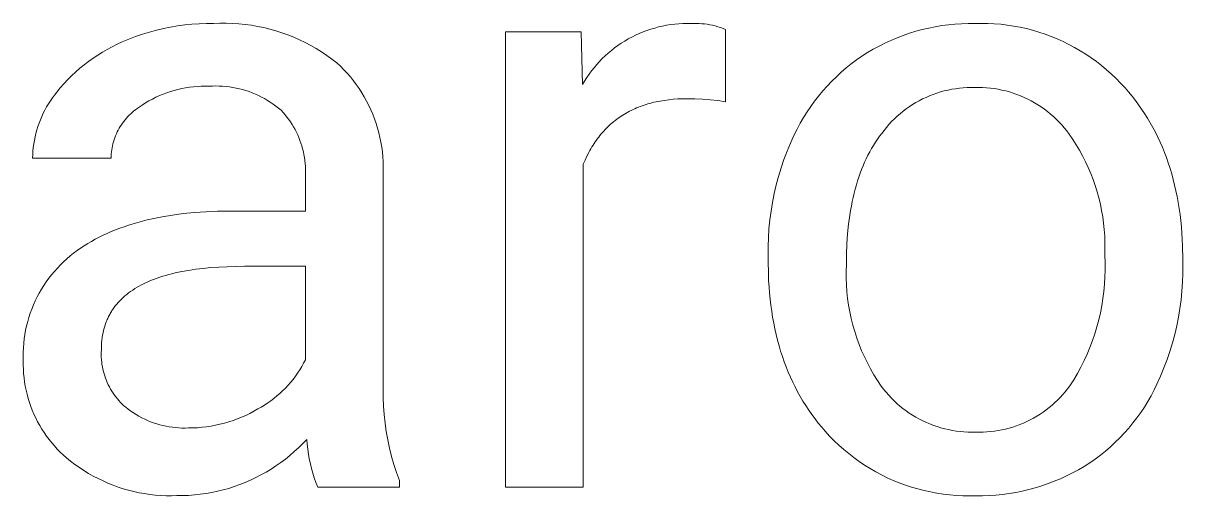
# Model space of a CAD drawing. Header units: millimetres. Extents: x 3269 to 7089, y 1744 to 4413.
# Drawn here: x 6312.5 to 6380.9, y 2106.2 to 2134.1 of the extents above; entities that cross this region are included whole.
import ezdxf

# ---------------------------------------------------------------- set-up
doc = ezdxf.new("R2010")
doc.units = ezdxf.units.MM
doc.header["$MEASUREMENT"] = 0
doc.layers.add('Domyślny', color=7, linetype='Continuous', true_color=0x000000)

msp = doc.modelspace()

# ---------------------------------------------------------------- linework, layer by layer
at = {"layer": 'Domyślny', "color": 18, "lineweight": 15, "true_color": 0x000000}
for p, q in [((6321.159, 2133.877), (6321.58, 2133.948)), ((6321.58, 2133.948), (6322.003, 2134.006)), ((6322.003, 2134.006), (6322.427, 2134.049)), ((6322.427, 2134.049), (6322.852, 2134.078)), ((6322.852, 2134.078), (6323.279, 2134.093)), ((6323.279, 2134.093), (6323.705, 2134.095)), ((6323.705, 2134.095), (6324.077, 2134.109)), ((6324.077, 2134.109), (6324.449, 2134.11)), ((6324.449, 2134.11), (6324.821, 2134.099)), ((6324.821, 2134.099), (6325.192, 2134.075)), ((6325.192, 2134.075), (6325.562, 2134.037)), ((6325.562, 2134.037), (6325.931, 2133.987)), ((6325.931, 2133.987), (6326.297, 2133.924)), ((6349.969, 2133.887), (6350.205, 2133.941)), ((6350.205, 2133.941), (6350.442, 2133.987)), ((6350.442, 2133.987), (6350.68, 2134.024)), ((6350.68, 2134.024), (6350.92, 2134.054)), ((6350.92, 2134.054), (6351.16, 2134.075)), ((6351.16, 2134.075), (6351.401, 2134.089)), ((6351.401, 2134.089), (6351.642, 2134.094)), ((6351.642, 2134.094), (6351.884, 2134.091)), ((6351.884, 2134.091), (6352.044, 2134.096)), ((6352.044, 2134.096), (6352.204, 2134.096)), ((6352.204, 2134.096), (6352.364, 2134.091)), ((6352.364, 2134.091), (6352.523, 2134.08)), ((6352.523, 2134.08), (6352.682, 2134.064)), ((6352.682, 2134.064), (6352.841, 2134.043)), ((6352.841, 2134.043), (6352.999, 2134.016)), ((6352.999, 2134.016), (6353.156, 2133.984)), ((6353.156, 2133.984), (6353.311, 2133.947)), ((6353.311, 2133.947), (6353.466, 2133.905)), ((6366.294, 2133.901), (6366.68, 2133.965)), ((6366.68, 2133.965), (6367.068, 2134.016)), ((6367.068, 2134.016), (6367.457, 2134.055)), ((6367.457, 2134.055), (6367.848, 2134.08)), ((6367.848, 2134.08), (6368.239, 2134.093)), ((6368.239, 2134.093), (6368.63, 2134.092)), ((6368.63, 2134.092), (6369.013, 2134.099)), ((6369.013, 2134.099), (6369.397, 2134.094)), ((6369.397, 2134.094), (6369.78, 2134.075)), ((6369.78, 2134.075), (6370.162, 2134.043)), ((6370.162, 2134.043), (6370.542, 2133.999)), ((6370.542, 2133.999), (6370.922, 2133.941)), ((6370.922, 2133.941), (6371.298, 2133.871)), ((6318.705, 2133.166), (6319.104, 2133.318)), ((6319.104, 2133.318), (6319.507, 2133.457)), ((6319.507, 2133.457), (6319.915, 2133.582)), ((6319.915, 2133.582), (6320.326, 2133.694)), ((6320.326, 2133.694), (6320.741, 2133.793)), ((6320.741, 2133.793), (6321.159, 2133.877)), ((6326.297, 2133.924), (6326.662, 2133.848)), ((6326.662, 2133.848), (6327.023, 2133.76)), ((6327.023, 2133.76), (6327.381, 2133.659)), ((6327.381, 2133.659), (6327.735, 2133.545)), ((6327.735, 2133.545), (6328.085, 2133.42)), ((6328.085, 2133.42), (6328.431, 2133.282)), ((6328.431, 2133.282), (6328.772, 2133.132)), ((6340.931, 2106.716), (6340.931, 2133.595)), ((6340.931, 2133.595), (6345.396, 2133.595)), ((6345.396, 2133.595), (6345.472, 2130.491)), ((6348.179, 2133.18), (6348.391, 2133.295)), ((6348.391, 2133.295), (6348.607, 2133.402)), ((6348.607, 2133.402), (6348.827, 2133.502)), ((6348.827, 2133.502), (6349.05, 2133.594)), ((6349.05, 2133.594), (6349.276, 2133.679)), ((6349.276, 2133.679), (6349.505, 2133.756)), ((6349.505, 2133.756), (6349.736, 2133.826)), ((6349.736, 2133.826), (6349.969, 2133.887)), ((6353.466, 2133.905), (6353.618, 2133.858)), ((6353.618, 2133.858), (6353.77, 2133.805)), ((6353.77, 2133.805), (6353.919, 2133.747)), ((6353.919, 2133.747), (6353.919, 2129.473)), ((6364.043, 2133.25), (6364.408, 2133.389)), ((6364.408, 2133.389), (6364.778, 2133.517)), ((6364.778, 2133.517), (6365.152, 2133.631)), ((6365.152, 2133.631), (6365.53, 2133.734)), ((6365.53, 2133.734), (6365.911, 2133.824)), ((6365.911, 2133.824), (6366.294, 2133.901)), ((6371.298, 2133.871), (6371.673, 2133.788)), ((6371.673, 2133.788), (6372.044, 2133.692)), ((6372.044, 2133.692), (6372.412, 2133.584)), ((6372.412, 2133.584), (6372.775, 2133.463)), ((6372.775, 2133.463), (6373.135, 2133.33)), ((6373.135, 2133.33), (6373.49, 2133.185)), ((6317.144, 2132.403), (6317.429, 2132.567)), ((6317.429, 2132.567), (6317.718, 2132.721)), ((6317.718, 2132.721), (6318.013, 2132.866)), ((6318.013, 2132.866), (6318.312, 2133.001)), ((6318.312, 2133.001), (6318.705, 2133.166)), ((6328.772, 2133.132), (6329.107, 2132.971)), ((6329.107, 2132.971), (6329.436, 2132.798)), ((6329.436, 2132.798), (6329.759, 2132.613)), ((6329.759, 2132.613), (6330.075, 2132.418)), ((6347.181, 2132.503), (6347.371, 2132.652)), ((6347.371, 2132.652), (6347.566, 2132.794)), ((6347.566, 2132.794), (6347.766, 2132.929)), ((6347.766, 2132.929), (6347.97, 2133.058)), ((6347.97, 2133.058), (6348.179, 2133.18)), ((6362.295, 2132.375), (6362.633, 2132.573)), ((6362.633, 2132.573), (6362.977, 2132.76)), ((6362.977, 2132.76), (6363.326, 2132.935)), ((6363.326, 2132.935), (6363.682, 2133.098)), ((6363.682, 2133.098), (6364.043, 2133.25)), ((6373.49, 2133.185), (6373.84, 2133.028)), ((6373.84, 2133.028), (6374.184, 2132.859)), ((6374.184, 2132.859), (6374.522, 2132.678)), ((6374.522, 2132.678), (6374.854, 2132.487)), ((6316.326, 2131.857), (6316.592, 2132.048)), ((6316.592, 2132.048), (6316.865, 2132.23)), ((6316.865, 2132.23), (6317.144, 2132.403)), ((6330.075, 2132.418), (6330.385, 2132.211)), ((6330.385, 2132.211), (6330.687, 2131.994)), ((6330.687, 2131.994), (6330.981, 2131.767)), ((6346.474, 2131.847), (6346.643, 2132.02)), ((6346.643, 2132.02), (6346.817, 2132.187)), ((6346.817, 2132.187), (6346.996, 2132.348)), ((6346.996, 2132.348), (6347.181, 2132.503)), ((6361.341, 2131.709), (6361.652, 2131.942)), ((6361.652, 2131.942), (6361.97, 2132.164)), ((6361.97, 2132.164), (6362.295, 2132.375)), ((6374.854, 2132.487), (6375.179, 2132.284)), ((6375.179, 2132.284), (6375.497, 2132.07)), ((6375.497, 2132.07), (6375.808, 2131.845)), ((6315.325, 2131.009), (6315.565, 2131.233)), ((6315.565, 2131.233), (6315.812, 2131.449)), ((6315.812, 2131.449), (6316.065, 2131.657)), ((6316.065, 2131.657), (6316.326, 2131.857)), ((6330.981, 2131.767), (6331.19, 2131.57)), ((6331.19, 2131.57), (6331.392, 2131.366)), ((6331.392, 2131.366), (6331.587, 2131.155)), ((6345.862, 2131.101), (6346.006, 2131.295)), ((6346.006, 2131.295), (6346.156, 2131.484)), ((6346.156, 2131.484), (6346.312, 2131.668)), ((6346.312, 2131.668), (6346.474, 2131.847)), ((6360.459, 2130.951), (6360.745, 2131.214)), ((6360.745, 2131.214), (6361.039, 2131.466)), ((6361.039, 2131.466), (6361.341, 2131.709)), ((6375.808, 2131.845), (6376.111, 2131.61)), ((6376.111, 2131.61), (6376.406, 2131.365)), ((6376.406, 2131.365), (6376.692, 2131.11)), ((6314.653, 2130.29), (6314.869, 2130.537)), ((6314.869, 2130.537), (6315.093, 2130.777)), ((6315.093, 2130.777), (6315.325, 2131.009)), ((6331.587, 2131.155), (6331.774, 2130.938)), ((6331.774, 2130.938), (6331.954, 2130.714)), ((6331.954, 2130.714), (6332.126, 2130.484)), ((6345.472, 2130.491), (6345.596, 2130.698)), ((6345.596, 2130.698), (6345.726, 2130.902)), ((6345.726, 2130.902), (6345.862, 2131.101)), ((6359.915, 2130.399), (6360.182, 2130.679)), ((6360.182, 2130.679), (6360.459, 2130.951)), ((6376.692, 2131.11), (6376.969, 2130.845)), ((6376.969, 2130.845), (6377.237, 2130.571)), ((6377.237, 2130.571), (6377.496, 2130.289)), ((6314.189, 2129.701), (6314.314, 2129.871)), ((6314.314, 2129.871), (6314.445, 2130.037)), ((6314.445, 2130.037), (6314.653, 2130.29)), ((6320.508, 2129.834), (6320.297, 2129.737)), ((6320.721, 2129.923), (6320.508, 2129.834)), ((6320.937, 2130.005), (6320.721, 2129.923)), ((6321.157, 2130.08), (6320.937, 2130.005)), ((6321.378, 2130.147), (6321.157, 2130.08)), ((6321.602, 2130.206), (6321.378, 2130.147)), ((6321.828, 2130.257), (6321.602, 2130.206)), ((6322.055, 2130.3), (6321.828, 2130.257)), ((6322.284, 2130.336), (6322.055, 2130.3)), ((6322.513, 2130.363), (6322.284, 2130.336)), ((6322.744, 2130.383), (6322.513, 2130.363)), ((6322.975, 2130.394), (6322.744, 2130.383)), ((6323.207, 2130.398), (6322.975, 2130.394)), ((6323.438, 2130.393), (6323.207, 2130.398)), ((6323.638, 2130.403), (6323.438, 2130.393)), ((6323.838, 2130.406), (6323.638, 2130.403)), ((6324.037, 2130.403), (6323.838, 2130.406)), ((6324.237, 2130.393), (6324.037, 2130.403)), ((6324.436, 2130.376), (6324.237, 2130.393)), ((6324.635, 2130.352), (6324.436, 2130.376)), ((6324.832, 2130.322), (6324.635, 2130.352)), ((6325.029, 2130.284), (6324.832, 2130.322)), ((6325.224, 2130.24), (6325.029, 2130.284)), ((6325.417, 2130.19), (6325.224, 2130.24)), ((6325.609, 2130.133), (6325.417, 2130.19)), ((6325.798, 2130.069), (6325.609, 2130.133)), ((6325.985, 2129.999), (6325.798, 2130.069)), ((6326.17, 2129.923), (6325.985, 2129.999)), ((6326.352, 2129.84), (6326.17, 2129.923)), ((6326.531, 2129.752), (6326.352, 2129.84)), ((6332.126, 2130.484), (6332.29, 2130.249)), ((6332.29, 2130.249), (6332.446, 2130.008)), ((6332.446, 2130.008), (6332.594, 2129.762)), ((6359.409, 2129.811), (6359.657, 2130.109)), ((6359.657, 2130.109), (6359.915, 2130.399)), ((6366.175, 2129.906), (6365.963, 2129.824)), ((6366.39, 2129.982), (6366.175, 2129.906)), ((6366.607, 2130.049), (6366.39, 2129.982)), ((6366.827, 2130.11), (6366.607, 2130.049)), ((6367.048, 2130.162), (6366.827, 2130.11)), ((6367.271, 2130.207), (6367.048, 2130.162)), ((6367.496, 2130.245), (6367.271, 2130.207)), ((6367.721, 2130.274), (6367.496, 2130.245)), ((6367.948, 2130.296), (6367.721, 2130.274)), ((6368.175, 2130.31), (6367.948, 2130.296)), ((6368.403, 2130.316), (6368.175, 2130.31)), ((6368.63, 2130.314), (6368.403, 2130.316)), ((6368.861, 2130.317), (6368.63, 2130.314)), ((6369.091, 2130.311), (6368.861, 2130.317)), ((6369.321, 2130.298), (6369.091, 2130.311)), ((6369.551, 2130.277), (6369.321, 2130.298)), ((6369.779, 2130.247), (6369.551, 2130.277)), ((6370.007, 2130.21), (6369.779, 2130.247)), ((6370.233, 2130.165), (6370.007, 2130.21)), ((6370.457, 2130.112), (6370.233, 2130.165)), ((6370.679, 2130.051), (6370.457, 2130.112)), ((6370.899, 2129.982), (6370.679, 2130.051)), ((6371.117, 2129.906), (6370.899, 2129.982)), ((6371.332, 2129.822), (6371.117, 2129.906)), ((6377.496, 2130.289), (6377.705, 2130.049)), ((6377.705, 2130.049), (6377.908, 2129.804)), ((6313.748, 2128.982), (6313.849, 2129.167)), ((6313.849, 2129.167), (6313.956, 2129.348)), ((6313.956, 2129.348), (6314.07, 2129.527)), ((6314.07, 2129.527), (6314.189, 2129.701)), ((6319.304, 2129.146), (6319.202, 2129.077)), ((6319.494, 2129.278), (6319.304, 2129.146)), ((6319.689, 2129.403), (6319.494, 2129.278)), ((6319.888, 2129.521), (6319.689, 2129.403)), ((6320.091, 2129.633), (6319.888, 2129.521)), ((6320.297, 2129.737), (6320.091, 2129.633)), ((6326.707, 2129.657), (6326.531, 2129.752)), ((6326.88, 2129.556), (6326.707, 2129.657)), ((6327.049, 2129.45), (6326.88, 2129.556)), ((6327.215, 2129.338), (6327.049, 2129.45)), ((6327.376, 2129.22), (6327.215, 2129.338)), ((6327.534, 2129.097), (6327.376, 2129.22)), ((6332.594, 2129.762), (6332.733, 2129.511)), ((6332.733, 2129.511), (6332.864, 2129.256)), ((6332.864, 2129.256), (6332.985, 2128.996)), ((6348.78, 2129.153), (6348.672, 2129.109)), ((6348.889, 2129.196), (6348.78, 2129.153)), ((6349, 2129.236), (6348.889, 2129.196)), ((6349.112, 2129.275), (6349, 2129.236)), ((6349.226, 2129.312), (6349.112, 2129.275)), ((6349.341, 2129.346), (6349.226, 2129.312)), ((6349.457, 2129.379), (6349.341, 2129.346)), ((6349.575, 2129.41), (6349.457, 2129.379)), ((6349.694, 2129.44), (6349.575, 2129.41)), ((6349.815, 2129.467), (6349.694, 2129.44)), ((6350.061, 2129.516), (6349.815, 2129.467)), ((6350.312, 2129.557), (6350.061, 2129.516)), ((6350.569, 2129.591), (6350.312, 2129.557)), ((6350.832, 2129.617), (6350.569, 2129.591)), ((6351.101, 2129.636), (6350.832, 2129.617)), ((6351.375, 2129.648), (6351.101, 2129.636)), ((6351.655, 2129.651), (6351.375, 2129.648)), ((6352.109, 2129.645), (6351.655, 2129.651)), ((6352.564, 2129.624), (6352.109, 2129.645)), ((6353.017, 2129.589), (6352.564, 2129.624)), ((6353.469, 2129.538), (6353.017, 2129.589)), ((6353.919, 2129.473), (6353.469, 2129.538)), ((6358.727, 2128.869), (6358.944, 2129.19)), ((6358.944, 2129.19), (6359.171, 2129.504)), ((6359.171, 2129.504), (6359.409, 2129.811)), ((6364.762, 2129.179), (6364.576, 2129.048)), ((6364.953, 2129.304), (6364.762, 2129.179)), ((6365.148, 2129.421), (6364.953, 2129.304)), ((6365.346, 2129.532), (6365.148, 2129.421)), ((6365.549, 2129.637), (6365.346, 2129.532)), ((6365.754, 2129.734), (6365.549, 2129.637)), ((6365.963, 2129.824), (6365.754, 2129.734)), ((6371.543, 2129.731), (6371.332, 2129.822)), ((6371.752, 2129.633), (6371.543, 2129.731)), ((6371.957, 2129.527), (6371.752, 2129.633)), ((6372.158, 2129.414), (6371.957, 2129.527)), ((6372.355, 2129.294), (6372.158, 2129.414)), ((6372.547, 2129.168), (6372.355, 2129.294)), ((6372.735, 2129.035), (6372.547, 2129.168)), ((6377.908, 2129.804), (6378.104, 2129.554)), ((6378.104, 2129.554), (6378.293, 2129.3)), ((6378.293, 2129.3), (6378.476, 2129.041)), ((6313.481, 2128.407), (6313.564, 2128.602)), ((6313.564, 2128.602), (6313.652, 2128.793)), ((6313.652, 2128.793), (6313.748, 2128.982)), ((6318.561, 2128.505), (6318.481, 2128.411)), ((6318.644, 2128.596), (6318.561, 2128.505)), ((6318.73, 2128.684), (6318.644, 2128.596)), ((6318.819, 2128.769), (6318.73, 2128.684)), ((6318.911, 2128.851), (6318.819, 2128.769)), ((6319.005, 2128.93), (6318.911, 2128.851)), ((6319.102, 2129.005), (6319.005, 2128.93)), ((6319.202, 2129.077), (6319.102, 2129.005)), ((6327.687, 2128.968), (6327.534, 2129.097)), ((6327.806, 2128.839), (6327.687, 2128.968)), ((6327.921, 2128.706), (6327.806, 2128.839)), ((6328.031, 2128.57), (6327.921, 2128.706)), ((6328.137, 2128.429), (6328.031, 2128.57)), ((6332.985, 2128.996), (6333.098, 2128.732)), ((6333.098, 2128.732), (6333.202, 2128.464)), ((6333.202, 2128.464), (6333.296, 2128.193)), ((6347.578, 2128.499), (6347.487, 2128.432)), ((6347.67, 2128.563), (6347.578, 2128.499)), ((6347.764, 2128.627), (6347.67, 2128.563)), ((6347.859, 2128.688), (6347.764, 2128.627)), ((6347.956, 2128.747), (6347.859, 2128.688)), ((6348.054, 2128.804), (6347.956, 2128.747)), ((6348.153, 2128.86), (6348.054, 2128.804)), ((6348.254, 2128.914), (6348.153, 2128.86)), ((6348.356, 2128.965), (6348.254, 2128.914)), ((6348.46, 2129.015), (6348.356, 2128.965)), ((6348.565, 2129.063), (6348.46, 2129.015)), ((6348.672, 2129.109), (6348.565, 2129.063)), ((6358.326, 2128.205), (6358.521, 2128.54)), ((6358.521, 2128.54), (6358.727, 2128.869)), ((6363.881, 2128.462), (6363.72, 2128.301)), ((6364.047, 2128.618), (6363.881, 2128.462)), ((6364.218, 2128.767), (6364.047, 2128.618)), ((6364.395, 2128.911), (6364.218, 2128.767)), ((6364.576, 2129.048), (6364.395, 2128.911)), ((6372.919, 2128.895), (6372.735, 2129.035)), ((6373.097, 2128.749), (6372.919, 2128.895)), ((6373.27, 2128.597), (6373.097, 2128.749)), ((6373.438, 2128.439), (6373.27, 2128.597)), ((6378.476, 2129.041), (6378.652, 2128.776)), ((6378.652, 2128.776), (6378.821, 2128.507)), ((6378.821, 2128.507), (6378.984, 2128.233)), ((6313.218, 2127.605), (6313.274, 2127.809)), ((6313.274, 2127.809), (6313.336, 2128.011)), ((6313.336, 2128.011), (6313.405, 2128.21)), ((6313.405, 2128.21), (6313.481, 2128.407)), ((6318.072, 2127.798), (6318.017, 2127.688)), ((6318.132, 2127.906), (6318.072, 2127.798)), ((6318.195, 2128.012), (6318.132, 2127.906)), ((6318.261, 2128.115), (6318.195, 2128.012)), ((6318.331, 2128.216), (6318.261, 2128.115)), ((6318.404, 2128.315), (6318.331, 2128.216)), ((6318.481, 2128.411), (6318.404, 2128.315)), ((6328.238, 2128.285), (6328.137, 2128.429)), ((6328.334, 2128.138), (6328.238, 2128.285)), ((6328.424, 2127.988), (6328.334, 2128.138)), ((6328.51, 2127.835), (6328.424, 2127.988)), ((6328.591, 2127.678), (6328.51, 2127.835)), ((6333.296, 2128.193), (6333.382, 2127.919)), ((6333.382, 2127.919), (6333.457, 2127.642)), ((6346.812, 2127.83), (6346.734, 2127.746)), ((6346.891, 2127.911), (6346.812, 2127.83)), ((6346.972, 2127.991), (6346.891, 2127.911)), ((6347.054, 2128.069), (6346.972, 2127.991)), ((6347.138, 2128.146), (6347.054, 2128.069)), ((6347.223, 2128.22), (6347.138, 2128.146)), ((6347.31, 2128.292), (6347.223, 2128.22)), ((6347.398, 2128.363), (6347.31, 2128.292)), ((6347.487, 2128.432), (6347.398, 2128.363)), ((6357.97, 2127.516), (6358.142, 2127.863)), ((6358.142, 2127.863), (6358.326, 2128.205)), ((6363.272, 2127.786), (6363.135, 2127.605)), ((6363.415, 2127.963), (6363.272, 2127.786)), ((6363.565, 2128.135), (6363.415, 2127.963)), ((6363.72, 2128.301), (6363.565, 2128.135)), ((6373.6, 2128.275), (6373.438, 2128.439)), ((6373.757, 2128.106), (6373.6, 2128.275)), ((6373.907, 2127.931), (6373.757, 2128.106)), ((6374.051, 2127.751), (6373.907, 2127.931)), ((6378.984, 2128.233), (6379.141, 2127.954)), ((6379.141, 2127.954), (6379.29, 2127.669)), ((6313.091, 2126.985), (6313.127, 2127.193)), ((6313.127, 2127.193), (6313.169, 2127.4)), ((6313.169, 2127.4), (6313.218, 2127.605)), ((6317.795, 2127.115), (6317.763, 2126.996)), ((6317.832, 2127.232), (6317.795, 2127.115)), ((6317.872, 2127.349), (6317.832, 2127.232)), ((6317.916, 2127.464), (6317.872, 2127.349)), ((6317.965, 2127.577), (6317.916, 2127.464)), ((6318.017, 2127.688), (6317.965, 2127.577)), ((6328.666, 2127.52), (6328.591, 2127.678)), ((6328.736, 2127.359), (6328.666, 2127.52)), ((6328.8, 2127.195), (6328.736, 2127.359)), ((6328.859, 2127.03), (6328.8, 2127.195)), ((6333.457, 2127.642), (6333.524, 2127.363)), ((6333.524, 2127.363), (6333.58, 2127.082)), ((6346.228, 2127.107), (6346.161, 2127.008)), ((6346.296, 2127.204), (6346.228, 2127.107)), ((6346.365, 2127.299), (6346.296, 2127.204)), ((6346.436, 2127.392), (6346.365, 2127.299)), ((6346.508, 2127.483), (6346.436, 2127.392)), ((6346.582, 2127.573), (6346.508, 2127.483)), ((6346.657, 2127.66), (6346.582, 2127.573)), ((6346.734, 2127.746), (6346.657, 2127.66)), ((6357.753, 2127.038), (6357.97, 2127.516)), ((6362.883, 2127.259), (6362.763, 2127.079)), ((6363.007, 2127.434), (6362.883, 2127.259)), ((6363.135, 2127.605), (6363.007, 2127.434)), ((6374.189, 2127.566), (6374.051, 2127.751)), ((6374.405, 2127.253), (6374.189, 2127.566)), ((6374.61, 2126.933), (6374.405, 2127.253)), ((6379.29, 2127.669), (6379.433, 2127.38)), ((6379.433, 2127.38), (6379.57, 2127.087)), ((6313.027, 2126.355), (6313.042, 2126.566)), ((6313.042, 2126.566), (6313.063, 2126.776)), ((6313.063, 2126.776), (6313.091, 2126.985)), ((6317.674, 2126.513), (6317.662, 2126.39)), ((6317.69, 2126.635), (6317.674, 2126.513)), ((6317.71, 2126.756), (6317.69, 2126.635)), ((6317.734, 2126.877), (6317.71, 2126.756)), ((6317.763, 2126.996), (6317.734, 2126.877)), ((6328.912, 2126.862), (6328.859, 2127.03)), ((6328.959, 2126.693), (6328.912, 2126.862)), ((6329.001, 2126.522), (6328.959, 2126.693)), ((6329.037, 2126.35), (6329.001, 2126.522)), ((6333.58, 2127.082), (6333.627, 2126.799)), ((6333.627, 2126.799), (6333.665, 2126.514)), ((6333.665, 2126.514), (6333.692, 2126.229)), ((6345.85, 2126.486), (6345.735, 2126.264)), ((6345.909, 2126.594), (6345.85, 2126.486)), ((6345.97, 2126.7), (6345.909, 2126.594)), ((6346.032, 2126.805), (6345.97, 2126.7)), ((6346.096, 2126.907), (6346.032, 2126.805)), ((6346.161, 2127.008), (6346.096, 2126.907)), ((6357.367, 2126.064), (6357.552, 2126.554)), ((6357.552, 2126.554), (6357.753, 2127.038)), ((6362.427, 2126.512), (6362.324, 2126.314)), ((6362.535, 2126.706), (6362.427, 2126.512)), ((6362.647, 2126.895), (6362.535, 2126.706)), ((6362.763, 2127.079), (6362.647, 2126.895)), ((6374.804, 2126.606), (6374.61, 2126.933)), ((6374.988, 2126.273), (6374.804, 2126.606)), ((6379.57, 2127.087), (6379.7, 2126.788)), ((6379.7, 2126.788), (6379.823, 2126.484)), ((6379.823, 2126.484), (6379.94, 2126.175)), ((6313.02, 2126.144), (6313.027, 2126.355)), ((6317.65, 2126.144), (6313.02, 2126.144)), ((6317.654, 2126.267), (6317.65, 2126.144)), ((6317.662, 2126.39), (6317.654, 2126.267)), ((6329.067, 2126.177), (6329.037, 2126.35)), ((6329.091, 2126.003), (6329.067, 2126.177)), ((6329.11, 2125.829), (6329.091, 2126.003)), ((6329.122, 2125.653), (6329.11, 2125.829)), ((6333.692, 2126.229), (6333.71, 2125.942)), ((6333.71, 2125.942), (6333.718, 2125.655)), ((6345.626, 2126.034), (6345.523, 2125.797)), ((6345.523, 2125.797), (6345.523, 2106.716)), ((6345.735, 2126.264), (6345.626, 2126.034)), ((6357.198, 2125.567), (6357.367, 2126.064)), ((6362.128, 2125.904), (6362.037, 2125.692)), ((6362.224, 2126.111), (6362.128, 2125.904)), ((6362.324, 2126.314), (6362.224, 2126.111)), ((6375.16, 2125.934), (6374.988, 2126.273)), ((6375.321, 2125.589), (6375.16, 2125.934)), ((6379.94, 2126.175), (6380.05, 2125.862)), ((6380.05, 2125.862), (6380.153, 2125.543)), ((6329.129, 2125.478), (6329.122, 2125.653)), ((6329.124, 2125.127), (6329.129, 2125.302)), ((6329.124, 2123.015), (6329.124, 2125.127)), ((6329.129, 2125.302), (6329.129, 2125.478)), ((6333.718, 2125.655), (6333.716, 2125.368)), ((6333.716, 2125.368), (6333.716, 2113.004)), ((6356.909, 2124.56), (6357.045, 2125.066)), ((6357.045, 2125.066), (6357.198, 2125.567)), ((6361.865, 2125.254), (6361.786, 2125.028)), ((6361.949, 2125.475), (6361.865, 2125.254)), ((6362.037, 2125.692), (6361.949, 2125.475)), ((6375.47, 2125.24), (6375.321, 2125.589)), ((6375.608, 2124.885), (6375.47, 2125.24)), ((6380.153, 2125.543), (6380.25, 2125.22)), ((6380.25, 2125.22), (6380.34, 2124.892)), ((6356.79, 2124.049), (6356.909, 2124.56)), ((6361.639, 2124.562), (6361.572, 2124.323)), ((6361.711, 2124.798), (6361.639, 2124.562)), ((6361.786, 2125.028), (6361.711, 2124.798)), ((6375.733, 2124.526), (6375.608, 2124.885)), ((6375.847, 2124.163), (6375.733, 2124.526)), ((6380.34, 2124.892), (6380.424, 2124.558)), ((6380.424, 2124.558), (6380.501, 2124.22)), ((6356.687, 2123.535), (6356.79, 2124.049)), ((6361.449, 2123.829), (6361.394, 2123.576)), ((6361.509, 2124.078), (6361.449, 2123.829)), ((6361.572, 2124.323), (6361.509, 2124.078)), ((6375.949, 2123.797), (6375.847, 2124.163)), ((6376.038, 2123.427), (6375.949, 2123.797)), ((6380.501, 2124.22), (6380.571, 2123.877)), ((6380.571, 2123.877), (6380.634, 2123.529)), ((6323.241, 2122.978), (6323.934, 2123.006)), ((6323.934, 2123.006), (6324.647, 2123.015)), ((6324.647, 2123.015), (6329.124, 2123.015)), ((6356.533, 2122.498), (6356.602, 2123.018)), ((6356.602, 2123.018), (6356.687, 2123.535)), ((6361.296, 2123.054), (6361.253, 2122.787)), ((6361.343, 2123.317), (6361.296, 2123.054)), ((6361.394, 2123.576), (6361.343, 2123.317)), ((6376.115, 2123.054), (6376.038, 2123.427)), ((6376.179, 2122.68), (6376.115, 2123.054)), ((6380.634, 2123.529), (6380.691, 2123.176)), ((6380.691, 2123.176), (6380.741, 2122.818)), ((6318.954, 2122.273), (6319.227, 2122.353)), ((6319.227, 2122.353), (6319.506, 2122.428)), ((6319.506, 2122.428), (6319.79, 2122.499)), ((6319.79, 2122.499), (6320.078, 2122.565)), ((6320.078, 2122.565), (6320.372, 2122.627)), ((6320.372, 2122.627), (6320.671, 2122.684)), ((6320.671, 2122.684), (6321.283, 2122.785)), ((6321.283, 2122.785), (6321.916, 2122.868)), ((6321.916, 2122.868), (6322.568, 2122.932)), ((6322.568, 2122.932), (6323.241, 2122.978)), ((6356.482, 2121.976), (6356.533, 2122.498)), ((6361.253, 2122.787), (6361.18, 2122.238)), ((6376.231, 2122.303), (6376.179, 2122.68)), ((6376.27, 2121.925), (6376.231, 2122.303)), ((6380.741, 2122.818), (6380.785, 2122.456)), ((6380.785, 2122.456), (6380.822, 2122.088)), ((6317.18, 2121.589), (6317.418, 2121.7)), ((6317.418, 2121.7), (6317.661, 2121.807)), ((6317.661, 2121.807), (6317.91, 2121.909)), ((6317.91, 2121.909), (6318.163, 2122.007)), ((6318.163, 2122.007), (6318.422, 2122.1)), ((6318.422, 2122.1), (6318.685, 2122.189)), ((6318.685, 2122.189), (6318.954, 2122.273)), ((6356.448, 2121.453), (6356.482, 2121.976)), ((6361.122, 2121.671), (6361.081, 2121.085)), ((6361.18, 2122.238), (6361.122, 2121.671)), ((6376.297, 2121.545), (6376.27, 2121.925)), ((6380.822, 2122.088), (6380.852, 2121.715)), ((6380.852, 2121.715), (6380.875, 2121.338)), ((6315.856, 2120.829), (6316.064, 2120.967)), ((6316.064, 2120.967), (6316.277, 2121.1)), ((6316.277, 2121.1), (6316.495, 2121.229)), ((6316.495, 2121.229), (6316.718, 2121.354)), ((6316.718, 2121.354), (6316.946, 2121.474)), ((6316.946, 2121.474), (6317.18, 2121.589)), ((6356.431, 2120.929), (6356.448, 2121.453)), ((6361.081, 2121.085), (6361.057, 2120.481)), ((6376.311, 2121.165), (6376.297, 2121.545)), ((6376.312, 2120.785), (6376.311, 2121.165)), ((6380.875, 2121.338), (6380.892, 2120.955)), ((6380.892, 2120.955), (6380.905, 2120.176)), ((6315.041, 2120.202), (6315.239, 2120.371)), ((6315.239, 2120.371), (6315.444, 2120.532)), ((6315.444, 2120.532), (6315.653, 2120.687)), ((6315.653, 2120.687), (6315.856, 2120.829)), ((6356.431, 2120.405), (6356.431, 2120.929)), ((6356.431, 2120.087), (6356.431, 2120.405)), ((6361.057, 2120.481), (6361.049, 2119.858)), ((6376.301, 2120.405), (6376.312, 2120.785)), ((6376.319, 2119.979), (6376.301, 2120.405)), ((6314.308, 2119.462), (6314.482, 2119.656)), ((6314.482, 2119.656), (6314.662, 2119.844)), ((6314.662, 2119.844), (6314.848, 2120.026)), ((6314.848, 2120.026), (6315.041, 2120.202)), ((6322.647, 2119.584), (6322.226, 2119.521)), ((6323.085, 2119.638), (6322.647, 2119.584)), ((6323.54, 2119.681), (6323.085, 2119.638)), ((6324.011, 2119.715), (6323.54, 2119.681)), ((6324.499, 2119.739), (6324.011, 2119.715)), ((6325.003, 2119.754), (6324.499, 2119.739)), ((6325.524, 2119.759), (6325.003, 2119.754)), ((6329.124, 2119.759), (6325.524, 2119.759)), ((6329.124, 2114.238), (6329.124, 2119.759)), ((6356.444, 2119.312), (6356.431, 2120.087)), ((6361.049, 2119.858), (6361.036, 2119.458)), ((6376.322, 2119.552), (6376.319, 2119.979)), ((6380.905, 2120.176), (6380.905, 2119.858)), ((6380.905, 2119.858), (6380.905, 2119.338)), ((6313.829, 2118.845), (6313.982, 2119.056)), ((6313.982, 2119.056), (6314.141, 2119.262)), ((6314.141, 2119.262), (6314.308, 2119.462)), ((6320.048, 2118.941), (6319.894, 2118.877)), ((6320.207, 2119.002), (6320.048, 2118.941)), ((6320.37, 2119.062), (6320.207, 2119.002)), ((6320.537, 2119.118), (6320.37, 2119.062)), ((6320.708, 2119.173), (6320.537, 2119.118)), ((6320.883, 2119.225), (6320.708, 2119.173)), ((6321.063, 2119.274), (6320.883, 2119.225)), ((6321.246, 2119.322), (6321.063, 2119.274)), ((6321.434, 2119.366), (6321.246, 2119.322)), ((6321.822, 2119.449), (6321.434, 2119.366)), ((6322.226, 2119.521), (6321.822, 2119.449)), ((6356.461, 2118.932), (6356.444, 2119.312)), ((6356.484, 2118.557), (6356.461, 2118.932)), ((6361.036, 2119.458), (6361.036, 2119.058)), ((6361.036, 2119.058), (6361.051, 2118.658)), ((6376.286, 2118.7), (6376.311, 2119.126)), ((6376.311, 2119.126), (6376.322, 2119.552)), ((6380.905, 2119.338), (6380.888, 2118.819)), ((6313.416, 2118.182), (6313.546, 2118.407)), ((6313.546, 2118.407), (6313.684, 2118.628)), ((6313.684, 2118.628), (6313.829, 2118.845)), ((6318.806, 2118.277), (6318.689, 2118.191)), ((6318.928, 2118.36), (6318.806, 2118.277)), ((6319.053, 2118.441), (6318.928, 2118.36)), ((6319.183, 2118.52), (6319.053, 2118.441)), ((6319.317, 2118.596), (6319.183, 2118.52)), ((6319.455, 2118.67), (6319.317, 2118.596)), ((6319.597, 2118.741), (6319.455, 2118.67)), ((6319.743, 2118.81), (6319.597, 2118.741)), ((6319.894, 2118.877), (6319.743, 2118.81)), ((6356.513, 2118.186), (6356.484, 2118.557)), ((6361.051, 2118.658), (6361.08, 2118.259)), ((6361.08, 2118.259), (6361.122, 2117.861)), ((6376.193, 2117.852), (6376.247, 2118.275)), ((6376.247, 2118.275), (6376.286, 2118.7)), ((6380.854, 2118.3), (6380.803, 2117.783)), ((6380.888, 2118.819), (6380.854, 2118.3)), ((6313.073, 2117.479), (6313.179, 2117.717)), ((6313.179, 2117.717), (6313.293, 2117.952)), ((6313.293, 2117.952), (6313.416, 2118.182)), ((6317.984, 2117.523), (6317.941, 2117.471)), ((6318.072, 2117.626), (6317.984, 2117.523)), ((6318.164, 2117.726), (6318.072, 2117.626)), ((6318.261, 2117.824), (6318.164, 2117.726)), ((6318.362, 2117.919), (6318.261, 2117.824)), ((6318.467, 2118.012), (6318.362, 2117.919)), ((6318.576, 2118.103), (6318.467, 2118.012)), ((6318.689, 2118.191), (6318.576, 2118.103)), ((6356.549, 2117.821), (6356.513, 2118.186)), ((6356.592, 2117.461), (6356.549, 2117.821)), ((6361.122, 2117.861), (6361.178, 2117.465)), ((6376.125, 2117.431), (6376.193, 2117.852)), ((6380.803, 2117.783), (6380.735, 2117.268)), ((6312.804, 2116.746), (6312.885, 2116.993)), ((6312.885, 2116.993), (6312.975, 2117.238)), ((6312.975, 2117.238), (6313.073, 2117.479)), ((6317.54, 2116.856), (6317.509, 2116.797)), ((6317.571, 2116.915), (6317.54, 2116.856)), ((6317.603, 2116.973), (6317.571, 2116.915)), ((6317.637, 2117.031), (6317.603, 2116.973)), ((6317.671, 2117.088), (6317.637, 2117.031)), ((6317.707, 2117.145), (6317.671, 2117.088)), ((6317.743, 2117.2), (6317.707, 2117.145)), ((6317.781, 2117.256), (6317.743, 2117.2)), ((6317.819, 2117.31), (6317.781, 2117.256)), ((6317.859, 2117.364), (6317.819, 2117.31)), ((6317.899, 2117.418), (6317.859, 2117.364)), ((6317.941, 2117.471), (6317.899, 2117.418)), ((6356.641, 2117.105), (6356.592, 2117.461)), ((6356.697, 2116.754), (6356.641, 2117.105)), ((6361.178, 2117.465), (6361.248, 2117.071)), ((6361.248, 2117.071), (6361.331, 2116.68)), ((6375.946, 2116.597), (6376.042, 2117.012)), ((6376.042, 2117.012), (6376.125, 2117.431)), ((6380.735, 2117.268), (6380.65, 2116.756)), ((6312.612, 2115.988), (6312.667, 2116.243)), ((6312.667, 2116.243), (6312.731, 2116.496)), ((6312.731, 2116.496), (6312.804, 2116.746)), ((6317.283, 2116.234), (6317.244, 2116.103)), ((6317.326, 2116.364), (6317.283, 2116.234)), ((6317.373, 2116.49), (6317.326, 2116.364)), ((6317.398, 2116.553), (6317.373, 2116.49)), ((6317.425, 2116.615), (6317.398, 2116.553)), ((6317.452, 2116.676), (6317.425, 2116.615)), ((6317.48, 2116.737), (6317.452, 2116.676)), ((6317.509, 2116.797), (6317.48, 2116.737)), ((6356.76, 2116.408), (6356.697, 2116.754)), ((6356.829, 2116.068), (6356.76, 2116.408)), ((6361.331, 2116.68), (6361.429, 2116.292)), ((6361.429, 2116.292), (6361.539, 2115.907)), ((6375.712, 2115.776), (6375.836, 2116.185)), ((6375.836, 2116.185), (6375.946, 2116.597)), ((6380.549, 2116.246), (6380.43, 2115.74)), ((6380.65, 2116.756), (6380.549, 2116.246)), ((6312.499, 2115.215), (6312.528, 2115.474)), ((6312.528, 2115.474), (6312.566, 2115.732)), ((6312.566, 2115.732), (6312.612, 2115.988)), ((6317.129, 2115.552), (6317.111, 2115.409)), ((6317.152, 2115.694), (6317.129, 2115.552)), ((6317.178, 2115.832), (6317.152, 2115.694)), ((6317.209, 2115.969), (6317.178, 2115.832)), ((6317.244, 2116.103), (6317.209, 2115.969)), ((6356.904, 2115.731), (6356.829, 2116.068)), ((6356.986, 2115.4), (6356.904, 2115.731)), ((6361.539, 2115.907), (6361.663, 2115.527)), ((6361.663, 2115.527), (6361.8, 2115.151)), ((6375.574, 2115.373), (6375.712, 2115.776)), ((6380.43, 2115.74), (6380.295, 2115.239)), ((6312.468, 2114.695), (6312.479, 2114.956)), ((6312.479, 2114.956), (6312.499, 2115.215)), ((6317.078, 2114.81), (6317.072, 2114.67)), ((6317.08, 2114.964), (6317.078, 2114.81)), ((6317.086, 2115.114), (6317.08, 2114.964)), ((6317.096, 2115.263), (6317.086, 2115.114)), ((6317.111, 2115.409), (6317.096, 2115.263)), ((6357.075, 2115.074), (6356.986, 2115.4)), ((6357.17, 2114.752), (6357.075, 2115.074)), ((6361.8, 2115.151), (6361.949, 2114.78)), ((6361.949, 2114.78), (6362.112, 2114.415)), ((6375.257, 2114.581), (6375.422, 2114.974)), ((6375.422, 2114.974), (6375.574, 2115.373)), ((6380.295, 2115.239), (6380.144, 2114.741)), ((6312.466, 2114.435), (6312.468, 2114.695)), ((6312.473, 2114.174), (6312.466, 2114.435)), ((6312.471, 2113.926), (6312.473, 2114.174)), ((6317.072, 2114.67), (6317.072, 2114.529)), ((6317.072, 2114.529), (6317.076, 2114.389)), ((6317.076, 2114.389), (6317.085, 2114.248)), ((6317.085, 2114.248), (6317.098, 2114.108)), ((6317.098, 2114.108), (6317.117, 2113.969)), ((6329.018, 2114.036), (6329.124, 2114.238)), ((6357.272, 2114.436), (6357.17, 2114.752)), ((6357.381, 2114.124), (6357.272, 2114.436)), ((6357.496, 2113.817), (6357.381, 2114.124)), ((6362.112, 2114.415), (6362.287, 2114.055)), ((6374.888, 2113.811), (6375.079, 2114.193)), ((6375.079, 2114.193), (6375.257, 2114.581)), ((6379.977, 2114.25), (6379.793, 2113.763)), ((6380.144, 2114.741), (6379.977, 2114.25)), ((6312.478, 2113.677), (6312.471, 2113.926)), ((6312.493, 2113.429), (6312.478, 2113.677)), ((6312.517, 2113.182), (6312.493, 2113.429)), ((6317.117, 2113.969), (6317.14, 2113.83)), ((6317.14, 2113.83), (6317.168, 2113.693)), ((6317.168, 2113.693), (6317.2, 2113.556)), ((6317.2, 2113.556), (6317.237, 2113.42)), ((6317.237, 2113.42), (6317.279, 2113.286)), ((6328.528, 2113.268), (6328.66, 2113.454)), ((6328.66, 2113.454), (6328.786, 2113.644)), ((6328.786, 2113.644), (6328.906, 2113.838)), ((6328.906, 2113.838), (6329.018, 2114.036)), ((6357.618, 2113.515), (6357.496, 2113.817)), ((6357.746, 2113.217), (6357.618, 2113.515)), ((6362.287, 2114.055), (6362.475, 2113.702)), ((6362.475, 2113.702), (6362.674, 2113.355)), ((6374.468, 2113.069), (6374.685, 2113.437)), ((6374.685, 2113.437), (6374.888, 2113.811)), ((6379.793, 2113.763), (6379.594, 2113.284)), ((6312.549, 2112.935), (6312.517, 2113.182)), ((6312.59, 2112.69), (6312.549, 2112.935)), ((6317.279, 2113.286), (6317.325, 2113.153)), ((6317.325, 2113.153), (6317.376, 2113.022)), ((6317.376, 2113.022), (6317.431, 2112.893)), ((6317.431, 2112.893), (6317.491, 2112.765)), ((6317.491, 2112.765), (6317.555, 2112.64)), ((6327.94, 2112.573), (6328.096, 2112.739)), ((6328.096, 2112.739), (6328.246, 2112.911)), ((6328.246, 2112.911), (6328.39, 2113.087)), ((6328.39, 2113.087), (6328.528, 2113.268)), ((6333.716, 2113.004), (6333.704, 2112.504)), ((6357.881, 2112.925), (6357.746, 2113.217)), ((6358.023, 2112.637), (6357.881, 2112.925)), ((6362.674, 2113.355), (6362.886, 2113.015)), ((6362.886, 2113.015), (6363.109, 2112.683)), ((6374.24, 2112.709), (6374.468, 2113.069)), ((6379.379, 2112.811), (6379.211, 2112.463)), ((6379.594, 2113.284), (6379.379, 2112.811)), ((6312.638, 2112.447), (6312.59, 2112.69)), ((6312.695, 2112.205), (6312.638, 2112.447)), ((6312.761, 2111.965), (6312.695, 2112.205)), ((6317.555, 2112.64), (6317.623, 2112.517)), ((6317.623, 2112.517), (6317.695, 2112.396)), ((6317.695, 2112.396), (6317.771, 2112.278)), ((6317.771, 2112.278), (6317.851, 2112.163)), ((6317.851, 2112.163), (6317.935, 2112.05)), ((6317.935, 2112.05), (6318.023, 2111.94)), ((6327.263, 2111.963), (6327.44, 2112.107)), ((6327.44, 2112.107), (6327.612, 2112.257)), ((6327.612, 2112.257), (6327.779, 2112.412)), ((6327.779, 2112.412), (6327.94, 2112.573)), ((6333.704, 2112.504), (6333.709, 2112.003)), ((6358.171, 2112.354), (6358.023, 2112.637)), ((6358.326, 2112.076), (6358.171, 2112.354)), ((6358.487, 2111.803), (6358.326, 2112.076)), ((6363.109, 2112.683), (6363.249, 2112.501)), ((6363.249, 2112.501), (6363.395, 2112.323)), ((6363.395, 2112.323), (6363.547, 2112.15)), ((6363.547, 2112.15), (6363.705, 2111.982)), ((6373.673, 2112.024), (6373.823, 2112.188)), ((6373.823, 2112.188), (6373.968, 2112.357)), ((6373.968, 2112.357), (6374.107, 2112.531)), ((6374.107, 2112.531), (6374.24, 2112.709)), ((6379.031, 2112.12), (6378.84, 2111.784)), ((6379.211, 2112.463), (6379.031, 2112.12)), ((6312.834, 2111.728), (6312.761, 2111.965)), ((6312.916, 2111.493), (6312.834, 2111.728)), ((6313.005, 2111.261), (6312.916, 2111.493)), ((6318.023, 2111.94), (6318.115, 2111.833)), ((6318.115, 2111.833), (6318.21, 2111.73)), ((6318.21, 2111.73), (6318.308, 2111.63)), ((6318.308, 2111.63), (6318.41, 2111.533)), ((6318.41, 2111.533), (6318.515, 2111.439)), ((6318.515, 2111.439), (6318.665, 2111.323)), ((6326.313, 2111.338), (6326.511, 2111.45)), ((6326.511, 2111.45), (6326.706, 2111.569)), ((6326.706, 2111.569), (6326.896, 2111.694)), ((6326.896, 2111.694), (6327.082, 2111.826)), ((6327.082, 2111.826), (6327.263, 2111.963)), ((6333.709, 2112.003), (6333.731, 2111.503)), ((6333.731, 2111.503), (6333.769, 2111.004)), ((6358.655, 2111.535), (6358.487, 2111.803)), ((6358.83, 2111.271), (6358.655, 2111.535)), ((6363.705, 2111.982), (6363.868, 2111.82)), ((6363.868, 2111.82), (6364.037, 2111.664)), ((6364.037, 2111.664), (6364.211, 2111.514)), ((6364.211, 2111.514), (6364.391, 2111.37)), ((6364.391, 2111.37), (6364.575, 2111.232)), ((6372.844, 2111.285), (6373.019, 2111.422)), ((6373.019, 2111.422), (6373.19, 2111.564)), ((6373.19, 2111.564), (6373.356, 2111.712)), ((6373.356, 2111.712), (6373.517, 2111.865)), ((6373.517, 2111.865), (6373.673, 2112.024)), ((6378.637, 2111.455), (6378.423, 2111.133)), ((6378.84, 2111.784), (6378.637, 2111.455)), ((6313.102, 2111.032), (6313.005, 2111.261)), ((6313.207, 2110.807), (6313.102, 2111.032)), ((6313.32, 2110.585), (6313.207, 2110.807)), ((6318.665, 2111.323), (6318.818, 2111.211)), ((6318.818, 2111.211), (6318.975, 2111.105)), ((6318.975, 2111.105), (6319.136, 2111.004)), ((6319.136, 2111.004), (6319.3, 2110.909)), ((6319.3, 2110.909), (6319.468, 2110.819)), ((6319.468, 2110.819), (6319.638, 2110.736)), ((6319.638, 2110.736), (6319.811, 2110.658)), ((6324.854, 2110.66), (6325.106, 2110.753)), ((6325.106, 2110.753), (6325.355, 2110.853)), ((6325.355, 2110.853), (6325.6, 2110.962)), ((6325.6, 2110.962), (6325.842, 2111.079)), ((6325.842, 2111.079), (6326.08, 2111.205)), ((6326.08, 2111.205), (6326.313, 2111.338)), ((6333.769, 2111.004), (6333.824, 2110.506)), ((6359.011, 2111.012), (6358.83, 2111.271)), ((6359.199, 2110.758), (6359.011, 2111.012)), ((6359.393, 2110.509), (6359.199, 2110.758)), ((6364.575, 2111.232), (6364.764, 2111.1)), ((6364.764, 2111.1), (6364.957, 2110.976)), ((6364.957, 2110.976), (6365.155, 2110.857)), ((6365.155, 2110.857), (6365.356, 2110.746)), ((6365.356, 2110.746), (6365.561, 2110.642)), ((6371.702, 2110.598), (6371.902, 2110.697)), ((6371.902, 2110.697), (6372.098, 2110.801)), ((6372.098, 2110.801), (6372.29, 2110.913)), ((6372.29, 2110.913), (6372.479, 2111.031)), ((6372.479, 2111.031), (6372.663, 2111.155)), ((6372.663, 2111.155), (6372.844, 2111.285)), ((6378.198, 2110.819), (6377.963, 2110.512)), ((6378.423, 2111.133), (6378.198, 2110.819)), ((6313.44, 2110.368), (6313.32, 2110.585)), ((6313.567, 2110.154), (6313.44, 2110.368)), ((6313.702, 2109.946), (6313.567, 2110.154)), ((6319.811, 2110.658), (6319.987, 2110.586)), ((6319.987, 2110.586), (6320.165, 2110.521)), ((6320.165, 2110.521), (6320.345, 2110.461)), ((6320.345, 2110.461), (6320.527, 2110.408)), ((6320.527, 2110.408), (6320.711, 2110.361)), ((6320.711, 2110.361), (6320.896, 2110.321)), ((6320.896, 2110.321), (6321.083, 2110.286)), ((6321.083, 2110.286), (6321.27, 2110.259)), ((6321.27, 2110.259), (6321.459, 2110.238)), ((6321.459, 2110.238), (6321.648, 2110.223)), ((6321.648, 2110.223), (6321.838, 2110.215)), ((6321.838, 2110.215), (6322.027, 2110.213)), ((6322.027, 2110.213), (6322.217, 2110.218)), ((6322.217, 2110.218), (6322.485, 2110.222)), ((6322.485, 2110.222), (6322.754, 2110.235)), ((6322.754, 2110.235), (6323.021, 2110.257)), ((6323.021, 2110.257), (6323.288, 2110.288)), ((6323.288, 2110.288), (6323.554, 2110.328)), ((6323.554, 2110.328), (6323.818, 2110.377)), ((6323.818, 2110.377), (6324.08, 2110.435)), ((6324.08, 2110.435), (6324.34, 2110.501)), ((6324.34, 2110.501), (6324.598, 2110.577)), ((6324.598, 2110.577), (6324.854, 2110.66)), ((6333.824, 2110.506), (6333.896, 2110.011)), ((6333.896, 2110.011), (6333.984, 2109.518)), ((6359.594, 2110.265), (6359.393, 2110.509)), ((6359.802, 2110.025), (6359.594, 2110.265)), ((6360.061, 2109.742), (6359.802, 2110.025)), ((6365.561, 2110.642), (6365.77, 2110.545)), ((6365.77, 2110.545), (6365.982, 2110.455)), ((6365.982, 2110.455), (6366.197, 2110.373)), ((6366.197, 2110.373), (6366.414, 2110.298)), ((6366.414, 2110.298), (6366.634, 2110.23)), ((6366.634, 2110.23), (6366.856, 2110.171)), ((6366.856, 2110.171), (6367.081, 2110.119)), ((6367.081, 2110.119), (6367.306, 2110.074)), ((6367.306, 2110.074), (6367.534, 2110.038)), ((6367.534, 2110.038), (6367.762, 2110.009)), ((6367.762, 2110.009), (6367.991, 2109.989)), ((6367.991, 2109.989), (6368.221, 2109.976)), ((6369.126, 2109.974), (6369.348, 2109.986)), ((6369.348, 2109.986), (6369.569, 2110.005)), ((6369.569, 2110.005), (6369.79, 2110.031)), ((6369.79, 2110.031), (6370.01, 2110.065)), ((6370.01, 2110.065), (6370.229, 2110.107)), ((6370.229, 2110.107), (6370.446, 2110.155)), ((6370.446, 2110.155), (6370.661, 2110.211)), ((6370.661, 2110.211), (6370.874, 2110.275)), ((6370.874, 2110.275), (6371.085, 2110.345)), ((6371.085, 2110.345), (6371.294, 2110.423)), ((6371.294, 2110.423), (6371.499, 2110.507)), ((6371.499, 2110.507), (6371.702, 2110.598)), ((6377.717, 2110.214), (6377.462, 2109.924)), ((6377.963, 2110.512), (6377.717, 2110.214)), ((6313.843, 2109.741), (6313.702, 2109.946)), ((6313.992, 2109.542), (6313.843, 2109.741)), ((6314.147, 2109.348), (6313.992, 2109.542)), ((6314.309, 2109.159), (6314.147, 2109.348)), ((6329.2, 2109.544), (6328.964, 2109.294)), ((6329.225, 2109.254), (6329.2, 2109.544)), ((6333.984, 2109.518), (6334.089, 2109.029)), ((6360.33, 2109.468), (6360.061, 2109.742)), ((6360.608, 2109.203), (6360.33, 2109.468)), ((6368.221, 2109.976), (6368.451, 2109.971)), ((6368.451, 2109.971), (6368.681, 2109.974)), ((6368.681, 2109.974), (6368.903, 2109.97)), ((6368.903, 2109.97), (6369.126, 2109.974)), ((6376.921, 2109.371), (6376.637, 2109.109)), ((6377.196, 2109.643), (6376.921, 2109.371)), ((6377.462, 2109.924), (6377.196, 2109.643)), ((6314.477, 2108.976), (6314.309, 2109.159)), ((6314.651, 2108.799), (6314.477, 2108.976)), ((6314.831, 2108.628), (6314.651, 2108.799)), ((6315.017, 2108.463), (6314.831, 2108.628)), ((6328.466, 2108.82), (6328.206, 2108.595)), ((6328.719, 2109.053), (6328.466, 2108.82)), ((6328.964, 2109.294), (6328.719, 2109.053)), ((6329.258, 2108.965), (6329.225, 2109.254)), ((6329.301, 2108.677), (6329.258, 2108.965)), ((6329.352, 2108.391), (6329.301, 2108.677)), ((6334.089, 2109.029), (6334.21, 2108.543)), ((6360.895, 2108.948), (6360.608, 2109.203)), ((6361.19, 2108.702), (6360.895, 2108.948)), ((6361.493, 2108.467), (6361.19, 2108.702)), ((6376.043, 2108.614), (6375.734, 2108.383)), ((6376.344, 2108.857), (6376.043, 2108.614)), ((6376.637, 2109.109), (6376.344, 2108.857)), ((6315.266, 2108.26), (6315.017, 2108.463)), ((6315.521, 2108.066), (6315.266, 2108.26)), ((6315.783, 2107.88), (6315.521, 2108.066)), ((6327.381, 2107.976), (6327.093, 2107.788)), ((6327.663, 2108.173), (6327.381, 2107.976)), ((6327.938, 2108.38), (6327.663, 2108.173)), ((6328.206, 2108.595), (6327.938, 2108.38)), ((6329.413, 2108.106), (6329.352, 2108.391)), ((6329.483, 2107.824), (6329.413, 2108.106)), ((6334.21, 2108.543), (6334.348, 2108.062)), ((6334.348, 2108.062), (6334.501, 2107.585)), ((6361.804, 2108.242), (6361.493, 2108.467)), ((6362.123, 2108.028), (6361.804, 2108.242)), ((6362.449, 2107.825), (6362.123, 2108.028)), ((6375.092, 2107.951), (6374.75, 2107.753)), ((6375.417, 2108.162), (6375.092, 2107.951)), ((6375.734, 2108.383), (6375.417, 2108.162)), ((6316.051, 2107.703), (6315.783, 2107.88)), ((6316.324, 2107.536), (6316.051, 2107.703)), ((6316.603, 2107.377), (6316.324, 2107.536)), ((6316.888, 2107.228), (6316.603, 2107.377)), ((6326.193, 2107.285), (6325.883, 2107.138)), ((6326.499, 2107.443), (6326.193, 2107.285)), ((6326.799, 2107.611), (6326.499, 2107.443)), ((6327.093, 2107.788), (6326.799, 2107.611)), ((6329.561, 2107.544), (6329.483, 2107.824)), ((6329.648, 2107.266), (6329.561, 2107.544)), ((6329.745, 2106.992), (6329.648, 2107.266)), ((6334.501, 2107.585), (6334.67, 2107.114)), ((6362.781, 2107.633), (6362.449, 2107.825)), ((6363.12, 2107.453), (6362.781, 2107.633)), ((6363.464, 2107.284), (6363.12, 2107.453)), ((6363.815, 2107.127), (6363.464, 2107.284)), ((6374.047, 2107.389), (6373.687, 2107.225)), ((6374.402, 2107.565), (6374.047, 2107.389)), ((6374.75, 2107.753), (6374.402, 2107.565)), ((6317.177, 2107.089), (6316.888, 2107.228)), ((6317.47, 2106.96), (6317.177, 2107.089)), ((6317.768, 2106.841), (6317.47, 2106.96)), ((6318.07, 2106.731), (6317.768, 2106.841)), ((6318.375, 2106.632), (6318.07, 2106.731)), ((6318.684, 2106.544), (6318.375, 2106.632)), ((6324.265, 2106.562), (6323.931, 2106.48)), ((6324.596, 2106.655), (6324.265, 2106.562)), ((6324.923, 2106.76), (6324.596, 2106.655)), ((6325.247, 2106.875), (6324.923, 2106.76)), ((6325.567, 2107.001), (6325.247, 2106.875)), ((6325.883, 2107.138), (6325.567, 2107.001)), ((6329.849, 2106.72), (6329.745, 2106.992)), ((6334.67, 2106.72), (6329.849, 2106.72)), ((6334.67, 2107.114), (6334.67, 2106.72)), ((6345.523, 2106.716), (6340.931, 2106.716)), ((6364.17, 2106.982), (6363.815, 2107.127)), ((6364.53, 2106.849), (6364.17, 2106.982)), ((6364.894, 2106.728), (6364.53, 2106.849)), ((6365.263, 2106.62), (6364.894, 2106.728)), ((6365.635, 2106.524), (6365.263, 2106.62)), ((6371.817, 2106.586), (6371.432, 2106.495)), ((6372.199, 2106.689), (6371.817, 2106.586)), ((6372.577, 2106.804), (6372.199, 2106.689)), ((6372.952, 2106.932), (6372.577, 2106.804)), ((6373.322, 2107.073), (6372.952, 2106.932)), ((6373.687, 2107.225), (6373.322, 2107.073)), ((6318.995, 2106.466), (6318.684, 2106.544)), ((6319.308, 2106.398), (6318.995, 2106.466)), ((6319.624, 2106.341), (6319.308, 2106.398)), ((6319.942, 2106.294), (6319.624, 2106.341)), ((6320.261, 2106.259), (6319.942, 2106.294)), ((6320.581, 2106.234), (6320.261, 2106.259)), ((6320.901, 2106.22), (6320.581, 2106.234)), ((6321.222, 2106.216), (6320.901, 2106.22)), ((6321.543, 2106.224), (6321.222, 2106.216)), ((6321.887, 2106.226), (6321.543, 2106.224)), ((6322.23, 2106.24), (6321.887, 2106.226)), ((6322.573, 2106.265), (6322.23, 2106.24)), ((6322.915, 2106.301), (6322.573, 2106.265)), ((6323.256, 2106.349), (6322.915, 2106.301)), ((6323.594, 2106.409), (6323.256, 2106.349)), ((6323.931, 2106.48), (6323.594, 2106.409)), ((6366.009, 2106.441), (6365.635, 2106.524)), ((6366.387, 2106.371), (6366.009, 2106.441)), ((6366.766, 2106.313), (6366.387, 2106.371)), ((6367.147, 2106.269), (6366.766, 2106.313)), ((6367.53, 2106.238), (6367.147, 2106.269)), ((6367.913, 2106.219), (6367.53, 2106.238)), ((6368.297, 2106.214), (6367.913, 2106.219)), ((6368.681, 2106.221), (6368.297, 2106.214)), ((6369.077, 2106.222), (6368.681, 2106.221)), ((6369.472, 2106.235), (6369.077, 2106.222)), ((6369.867, 2106.261), (6369.472, 2106.235)), ((6370.261, 2106.3), (6369.867, 2106.261)), ((6370.653, 2106.352), (6370.261, 2106.3)), ((6371.044, 2106.417), (6370.653, 2106.352)), ((6371.432, 2106.495), (6371.044, 2106.417))]:
    msp.add_line(p, q, dxfattribs=at)

doc.saveas('drawing.dxf')
